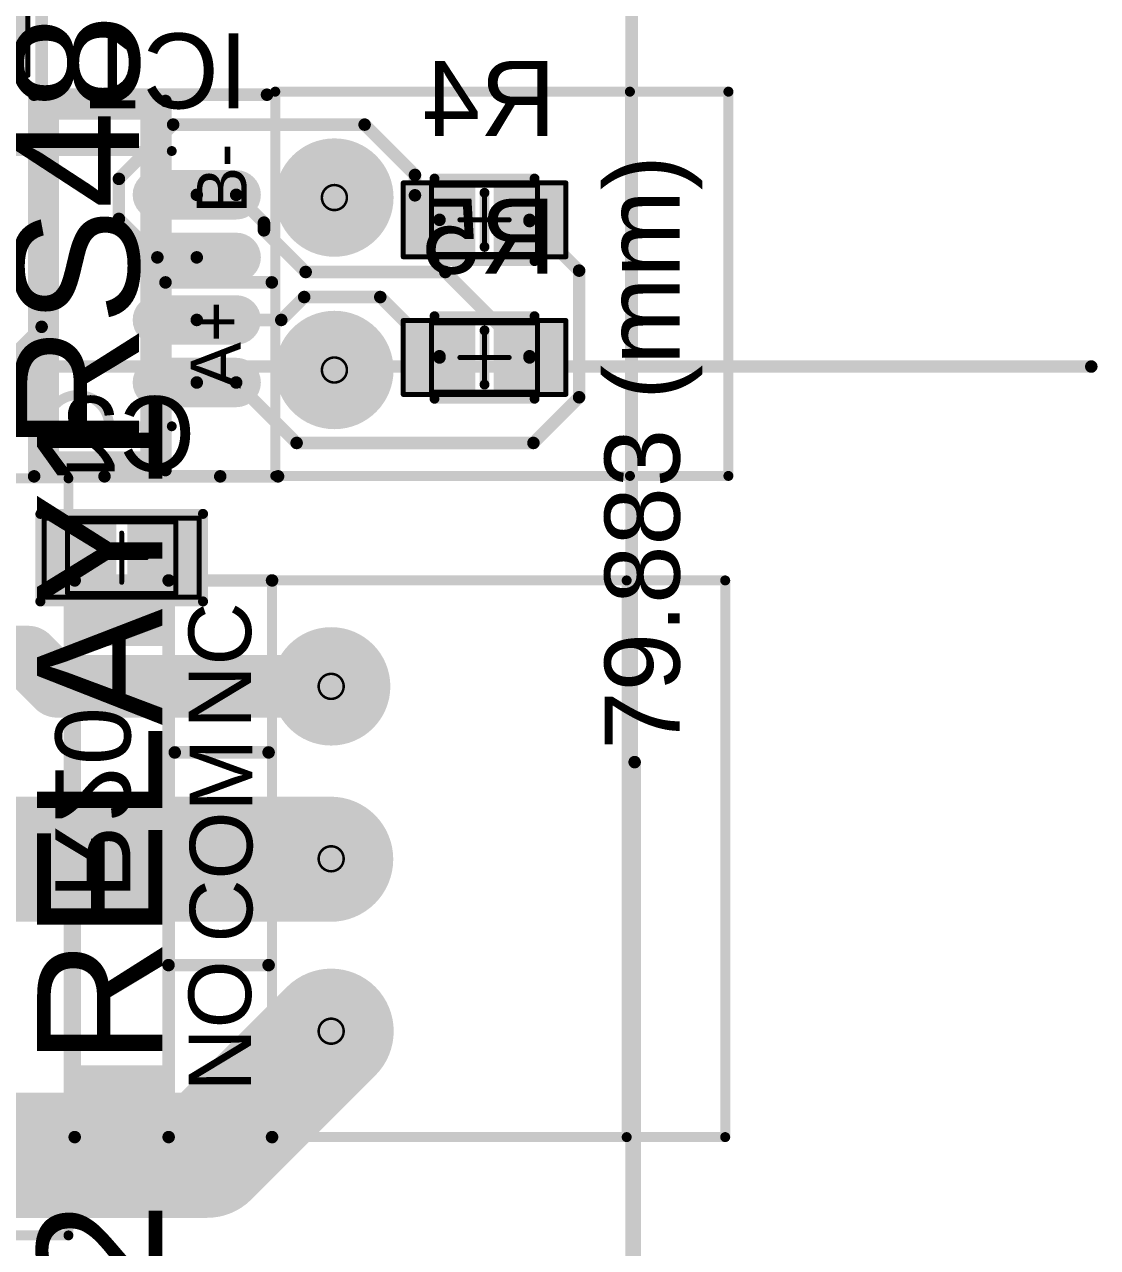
# Model space of a CAD drawing. Header units: millimetres. Extents: x 0.82 to 4.9, y 1.18 to 4.75.
# Drawn here: x 4.042 to 4.9, y 2.249 to 3.226 of the extents above; entities that cross this region are included whole.
import ezdxf

# ---------------------------------------------------------------- set-up
doc = ezdxf.new("R2010")
doc.units = ezdxf.units.MM
doc.header["$MEASUREMENT"] = 0
for name, color, linetype in [('BottomLayer', 5, 'Continuous'), ('BottomOverlay', 54, 'Continuous'), ('BottomPaste', 16, 'Continuous'), ('BottomSolder', 6, 'Continuous'), ('DrillDrawing', 1, 'Continuous'), ('Mechanical1', 6, 'Continuous'), ('Mechanical13', 56, 'Continuous'), ('Mechanical15', 56, 'Continuous'), ('MultiLayer', 9, 'Continuous'), ('PadHoleLayer', 156, 'Continuous'), ('TopLayer', 1, 'Continuous'), ('TopOverlay', 2, 'Continuous'), ('TopSolder', 216, 'Continuous')]:
    doc.layers.add(name, color=color, linetype=linetype)
doc.styles.add('Arial', font='arial.ttf', dxfattribs={"height": 0.2})

# ---------------------------------------------------------------- blocks, each defined once
blk = doc.blocks.new('6_0805_L_B_33')
at = {"layer": 'BottomLayer'}
for points in [[(-0.01139, 0.02559), (-0.01139, -0.02559), (-0.06061, -0.02559), (-0.06061, 0.02559)], [(0.06061, 0.02559), (0.06061, -0.02559), (0.01139, -0.02559), (0.01139, 0.02559)]]:
    blk.add_hatch(color=5, dxfattribs=at).paths.add_polyline_path(points)
at = {"layer": 'BottomPaste'}
for points in [[(-0.01139, 0.02559), (-0.01139, -0.02559), (-0.06061, -0.02559), (-0.06061, 0.02559)], [(0.06061, 0.02559), (0.06061, -0.02559), (0.01139, -0.02559), (0.01139, 0.02559)]]:
    blk.add_hatch(color=16, dxfattribs=at).paths.add_polyline_path(points)
at = {"layer": 'BottomSolder'}
for points in [[(-0.00739, 0.02959), (-0.00739, -0.02959), (-0.06461, -0.02959), (-0.06461, 0.02959)], [(0.06461, 0.02959), (0.06461, -0.02959), (0.00739, -0.02959), (0.00739, 0.02959)]]:
    blk.add_hatch(color=6, dxfattribs=at).paths.add_polyline_path(points)
at = {"layer": 'BottomOverlay', "const_width": 0.00787}
for points in [[(-0.04, 0.033), (0.04, 0.033)], [(0, -0.02165), (0, 0.02165)], [(-0.04, -0.033), (0.04, -0.033)]]:
    blk.add_lwpolyline(points, dxfattribs=at)
at = {"layer": 'BottomOverlay', "const_width": 0.00394}
for points in [[(-0.04197, 0.033, 1), (-0.03803, 0.033, 1)], [(0.03803, 0.033, 1), (0.04197, 0.033, 1)], [(-0.00197, 0.02165, 1), (0.00197, 0.02165, 1)], [(-0.00197, -0.02165, 1), (0.00197, -0.02165, 1)], [(-0.04197, -0.033, 1), (-0.03803, -0.033, 1)], [(0.03803, -0.033, 1), (0.04197, -0.033, 1)]]:
    blk.add_lwpolyline(points, format="xyb", close=True, dxfattribs=at)
at = {"layer": 'Mechanical1', "const_width": 0.00394}
for points in [[(-0.04232, 0.02756), (0.04232, 0.02756)], [(-0.04232, -0.02756), (-0.04232, 0.02756)], [(0.04232, -0.02756), (0.04232, 0.02756)], [(-0.04232, -0.02756), (0.04232, -0.02756)]]:
    blk.add_lwpolyline(points, dxfattribs=at)
at = {"layer": 'Mechanical1', "const_width": 0.00197}
for points in [[(-0.04331, 0.02756, 1), (-0.04134, 0.02756, 1)], [(-0.04331, 0.02756, 1), (-0.04134, 0.02756, 1)], [(0.04134, 0.02756, 1), (0.04331, 0.02756, 1)], [(0.04134, 0.02756, 1), (0.04331, 0.02756, 1)], [(-0.04331, -0.02756, 1), (-0.04134, -0.02756, 1)], [(-0.04331, -0.02756, 1), (-0.04134, -0.02756, 1)], [(0.04134, -0.02756, 1), (0.04331, -0.02756, 1)], [(0.04134, -0.02756, 1), (0.04331, -0.02756, 1)]]:
    blk.add_lwpolyline(points, format="xyb", close=True, dxfattribs=at)
at = {"layer": 'Mechanical15', "const_width": 0.00394}
for points in [[(-0.065, -0.02953), (-0.065, 0.02953)], [(-0.065, 0.02953), (0.065, 0.02953)], [(0.065, -0.02953), (0.065, 0.02953)], [(0, -0.01969), (0, 0.01969)], [(-0.01968, 0), (0.01969, 0)], [(-0.065, -0.02953), (0.065, -0.02953)]]:
    blk.add_lwpolyline(points, dxfattribs=at)
at = {"layer": 'Mechanical15', "const_width": 0.00197}
for points in [[(-0.06598, 0.02953, 1), (-0.06402, 0.02953, 1)], [(-0.06598, 0.02953, 1), (-0.06402, 0.02953, 1)], [(0.06402, 0.02953, 1), (0.06598, 0.02953, 1)], [(0.06402, 0.02953, 1), (0.06598, 0.02953, 1)], [(-0.00098, 0.01969, 1), (0.00098, 0.01969, 1)], [(-0.02067, 0, 1), (-0.0187, 0, 1)], [(0.0187, 0, 1), (0.02067, 0, 1)], [(-0.00098, -0.01969, 1), (0.00098, -0.01969, 1)], [(-0.06598, -0.02953, 1), (-0.06402, -0.02953, 1)], [(-0.06598, -0.02953, 1), (-0.06402, -0.02953, 1)], [(0.06402, -0.02953, 1), (0.06598, -0.02953, 1)], [(0.06402, -0.02953, 1), (0.06598, -0.02953, 1)]]:
    blk.add_lwpolyline(points, format="xyb", close=True, dxfattribs=at)
blk = doc.blocks.new('6_0805_L_B_34')
at = {"layer": 'BottomLayer'}
for points in [[(-0.01139, 0.02559), (-0.01139, -0.02559), (-0.06061, -0.02559), (-0.06061, 0.02559)], [(0.06061, 0.02559), (0.06061, -0.02559), (0.01139, -0.02559), (0.01139, 0.02559)]]:
    blk.add_hatch(color=5, dxfattribs=at).paths.add_polyline_path(points)
at = {"layer": 'BottomPaste'}
for points in [[(-0.01139, 0.02559), (-0.01139, -0.02559), (-0.06061, -0.02559), (-0.06061, 0.02559)], [(0.06061, 0.02559), (0.06061, -0.02559), (0.01139, -0.02559), (0.01139, 0.02559)]]:
    blk.add_hatch(color=16, dxfattribs=at).paths.add_polyline_path(points)
at = {"layer": 'BottomSolder'}
for points in [[(-0.00739, 0.02959), (-0.00739, -0.02959), (-0.06461, -0.02959), (-0.06461, 0.02959)], [(0.06461, 0.02959), (0.06461, -0.02959), (0.00739, -0.02959), (0.00739, 0.02959)]]:
    blk.add_hatch(color=6, dxfattribs=at).paths.add_polyline_path(points)
at = {"layer": 'BottomOverlay', "const_width": 0.00787}
for points in [[(-0.04, 0.033), (0.04, 0.033)], [(0, -0.02165), (0, 0.02165)], [(-0.04, -0.033), (0.04, -0.033)]]:
    blk.add_lwpolyline(points, dxfattribs=at)
at = {"layer": 'BottomOverlay', "const_width": 0.00394}
for points in [[(-0.04197, 0.033, 1), (-0.03803, 0.033, 1)], [(0.03803, 0.033, 1), (0.04197, 0.033, 1)], [(-0.00197, 0.02165, 1), (0.00197, 0.02165, 1)], [(-0.00197, -0.02165, 1), (0.00197, -0.02165, 1)], [(-0.04197, -0.033, 1), (-0.03803, -0.033, 1)], [(0.03803, -0.033, 1), (0.04197, -0.033, 1)]]:
    blk.add_lwpolyline(points, format="xyb", close=True, dxfattribs=at)
at = {"layer": 'Mechanical1', "const_width": 0.00394}
for points in [[(-0.04232, 0.02756), (0.04232, 0.02756)], [(-0.04232, -0.02756), (-0.04232, 0.02756)], [(0.04232, -0.02756), (0.04232, 0.02756)], [(-0.04232, -0.02756), (0.04232, -0.02756)]]:
    blk.add_lwpolyline(points, dxfattribs=at)
at = {"layer": 'Mechanical1', "const_width": 0.00197}
for points in [[(-0.04331, 0.02756, 1), (-0.04134, 0.02756, 1)], [(-0.04331, 0.02756, 1), (-0.04134, 0.02756, 1)], [(0.04134, 0.02756, 1), (0.04331, 0.02756, 1)], [(0.04134, 0.02756, 1), (0.04331, 0.02756, 1)], [(-0.04331, -0.02756, 1), (-0.04134, -0.02756, 1)], [(-0.04331, -0.02756, 1), (-0.04134, -0.02756, 1)], [(0.04134, -0.02756, 1), (0.04331, -0.02756, 1)], [(0.04134, -0.02756, 1), (0.04331, -0.02756, 1)]]:
    blk.add_lwpolyline(points, format="xyb", close=True, dxfattribs=at)
at = {"layer": 'Mechanical15', "const_width": 0.00394}
for points in [[(-0.065, -0.02953), (-0.065, 0.02953)], [(-0.065, 0.02953), (0.065, 0.02953)], [(0.065, -0.02953), (0.065, 0.02953)], [(0, -0.01969), (0, 0.01969)], [(-0.01968, 0), (0.01969, 0)], [(-0.065, -0.02953), (0.065, -0.02953)]]:
    blk.add_lwpolyline(points, dxfattribs=at)
at = {"layer": 'Mechanical15', "const_width": 0.00197}
for points in [[(-0.06598, 0.02953, 1), (-0.06402, 0.02953, 1)], [(-0.06598, 0.02953, 1), (-0.06402, 0.02953, 1)], [(0.06402, 0.02953, 1), (0.06598, 0.02953, 1)], [(0.06402, 0.02953, 1), (0.06598, 0.02953, 1)], [(-0.00098, 0.01969, 1), (0.00098, 0.01969, 1)], [(-0.02067, 0, 1), (-0.0187, 0, 1)], [(0.0187, 0, 1), (0.02067, 0, 1)], [(-0.00098, -0.01969, 1), (0.00098, -0.01969, 1)], [(-0.06598, -0.02953, 1), (-0.06402, -0.02953, 1)], [(-0.06598, -0.02953, 1), (-0.06402, -0.02953, 1)], [(0.06402, -0.02953, 1), (0.06598, -0.02953, 1)], [(0.06402, -0.02953, 1), (0.06598, -0.02953, 1)]]:
    blk.add_lwpolyline(points, format="xyb", close=True, dxfattribs=at)
blk = doc.blocks.new('6_0805_L_B_35')
at = {"layer": 'BottomLayer'}
for points in [[(-0.01139, 0.02559), (-0.01139, -0.02559), (-0.06061, -0.02559), (-0.06061, 0.02559)], [(0.06061, 0.02559), (0.06061, -0.02559), (0.01139, -0.02559), (0.01139, 0.02559)]]:
    blk.add_hatch(color=5, dxfattribs=at).paths.add_polyline_path(points)
at = {"layer": 'BottomPaste'}
for points in [[(-0.01139, 0.02559), (-0.01139, -0.02559), (-0.06061, -0.02559), (-0.06061, 0.02559)], [(0.06061, 0.02559), (0.06061, -0.02559), (0.01139, -0.02559), (0.01139, 0.02559)]]:
    blk.add_hatch(color=16, dxfattribs=at).paths.add_polyline_path(points)
at = {"layer": 'BottomSolder'}
for points in [[(-0.00739, 0.02959), (-0.00739, -0.02959), (-0.06461, -0.02959), (-0.06461, 0.02959)], [(0.06461, 0.02959), (0.06461, -0.02959), (0.00739, -0.02959), (0.00739, 0.02959)]]:
    blk.add_hatch(color=6, dxfattribs=at).paths.add_polyline_path(points)
at = {"layer": 'BottomOverlay', "const_width": 0.00787}
for points in [[(0.04, 0.033), (-0.04, 0.033)], [(0, 0.02165), (0, -0.02165)], [(0.04, -0.033), (-0.04, -0.033)]]:
    blk.add_lwpolyline(points, dxfattribs=at)
at = {"layer": 'BottomOverlay', "const_width": 0.00394}
for points in [[(-0.04197, 0.033, 1), (-0.03803, 0.033, 1)], [(0.03803, 0.033, 1), (0.04197, 0.033, 1)], [(-0.00197, 0.02165, 1), (0.00197, 0.02165, 1)], [(-0.00197, -0.02165, 1), (0.00197, -0.02165, 1)], [(-0.04197, -0.033, 1), (-0.03803, -0.033, 1)], [(0.03803, -0.033, 1), (0.04197, -0.033, 1)]]:
    blk.add_lwpolyline(points, format="xyb", close=True, dxfattribs=at)
at = {"layer": 'Mechanical1', "const_width": 0.00394}
for points in [[(0.04232, 0.02756), (-0.04232, 0.02756)], [(-0.04232, 0.02756), (-0.04232, -0.02756)], [(0.04232, 0.02756), (0.04232, -0.02756)], [(0.04232, -0.02756), (-0.04232, -0.02756)]]:
    blk.add_lwpolyline(points, dxfattribs=at)
at = {"layer": 'Mechanical1', "const_width": 0.00197}
for points in [[(-0.04331, 0.02756, 1), (-0.04134, 0.02756, 1)], [(-0.04331, 0.02756, 1), (-0.04134, 0.02756, 1)], [(0.04134, 0.02756, 1), (0.04331, 0.02756, 1)], [(0.04134, 0.02756, 1), (0.04331, 0.02756, 1)], [(-0.04331, -0.02756, 1), (-0.04134, -0.02756, 1)], [(-0.04331, -0.02756, 1), (-0.04134, -0.02756, 1)], [(0.04134, -0.02756, 1), (0.04331, -0.02756, 1)], [(0.04134, -0.02756, 1), (0.04331, -0.02756, 1)]]:
    blk.add_lwpolyline(points, format="xyb", close=True, dxfattribs=at)
at = {"layer": 'Mechanical15', "const_width": 0.00394}
for points in [[(-0.065, 0.02953), (-0.065, -0.02953)], [(0.065, 0.02953), (-0.065, 0.02953)], [(0.065, 0.02953), (0.065, -0.02953)], [(0, 0.01968), (0, -0.01969)], [(0.01969, 0), (-0.01969, 0)], [(0.065, -0.02953), (-0.065, -0.02953)]]:
    blk.add_lwpolyline(points, dxfattribs=at)
at = {"layer": 'Mechanical15', "const_width": 0.00197}
for points in [[(-0.06598, 0.02953, 1), (-0.06402, 0.02953, 1)], [(-0.06598, 0.02953, 1), (-0.06402, 0.02953, 1)], [(0.06402, 0.02953, 1), (0.06598, 0.02953, 1)], [(0.06402, 0.02953, 1), (0.06598, 0.02953, 1)], [(-0.00098, 0.01968, 1), (0.00098, 0.01968, 1)], [(-0.02067, 0, 1), (-0.0187, 0, 1)], [(0.0187, 0, 1), (0.02067, 0, 1)], [(-0.00098, -0.01969, 1), (0.00098, -0.01969, 1)], [(-0.06598, -0.02953, 1), (-0.06402, -0.02953, 1)], [(-0.06598, -0.02953, 1), (-0.06402, -0.02953, 1)], [(0.06402, -0.02953, 1), (0.06598, -0.02953, 1)], [(0.06402, -0.02953, 1), (0.06598, -0.02953, 1)]]:
    blk.add_lwpolyline(points, format="xyb", close=True, dxfattribs=at)
blk = doc.blocks.new('ECH350R_03P_49')
at = {"layer": 'BottomLayer'}
h = blk.add_hatch(color=5, dxfattribs=at)
edge = h.paths.add_edge_path()
edge.add_arc((0, 0), 0.04331, 0, 360)
h = blk.add_hatch(color=5, dxfattribs=at)
edge = h.paths.add_edge_path()
edge.add_arc((0.1378, 0), 0.04331, 0, 360)
h = blk.add_hatch(color=5, dxfattribs=at)
edge = h.paths.add_edge_path()
edge.add_arc((0.27559, 0), 0.04331, 0, 360)
at = {"layer": 'BottomSolder'}
h = blk.add_hatch(color=6, dxfattribs=at)
edge = h.paths.add_edge_path()
edge.add_arc((0, 0), 0.04731, 0, 360)
h = blk.add_hatch(color=6, dxfattribs=at)
edge = h.paths.add_edge_path()
edge.add_arc((0.1378, 0), 0.04731, 0, 360)
h = blk.add_hatch(color=6, dxfattribs=at)
edge = h.paths.add_edge_path()
edge.add_arc((0.27559, 0), 0.04731, 0, 360)
at = {"layer": 'MultiLayer'}
h = blk.add_hatch(color=9, dxfattribs=at)
edge = h.paths.add_edge_path()
edge.add_arc((0, 0), 0.04331, 0, 360)
h = blk.add_hatch(color=9, dxfattribs=at)
edge = h.paths.add_edge_path()
edge.add_arc((0.1378, 0), 0.04331, 0, 360)
h = blk.add_hatch(color=9, dxfattribs=at)
edge = h.paths.add_edge_path()
edge.add_arc((0.27559, 0), 0.04331, 0, 360)
at = {"layer": 'PadHoleLayer'}
h = blk.add_hatch(color=156, dxfattribs=at)
edge = h.paths.add_edge_path()
edge.add_arc((0, 0), 0.02362, 0, 360)
h = blk.add_hatch(color=156, dxfattribs=at)
edge = h.paths.add_edge_path()
edge.add_arc((0.1378, 0), 0.02362, 0, 360)
h = blk.add_hatch(color=156, dxfattribs=at)
edge = h.paths.add_edge_path()
edge.add_arc((0.27559, 0), 0.02362, 0, 360)
at = {"layer": 'TopLayer'}
h = blk.add_hatch(color=1, dxfattribs=at)
edge = h.paths.add_edge_path()
edge.add_arc((0, 0), 0.04331, 0, 360)
h = blk.add_hatch(color=1, dxfattribs=at)
edge = h.paths.add_edge_path()
edge.add_arc((0.1378, 0), 0.04331, 0, 360)
h = blk.add_hatch(color=1, dxfattribs=at)
edge = h.paths.add_edge_path()
edge.add_arc((0.27559, 0), 0.04331, 0, 360)
at = {"layer": 'TopSolder'}
h = blk.add_hatch(color=216, dxfattribs=at)
edge = h.paths.add_edge_path()
edge.add_arc((0, 0), 0.04731, 0, 360)
h = blk.add_hatch(color=216, dxfattribs=at)
edge = h.paths.add_edge_path()
edge.add_arc((0.1378, 0), 0.04731, 0, 360)
h = blk.add_hatch(color=216, dxfattribs=at)
edge = h.paths.add_edge_path()
edge.add_arc((0.27559, 0), 0.04731, 0, 360)
at = {"layer": 'TopOverlay', "const_width": 0.004}
for points in [[(-0.08665, 0.04725, 1), (-0.08265, 0.04725, 1)], [(-0.08665, 0.04725, 1), (-0.08265, 0.04725, 1)], [(0.35824, 0.04725, 1), (0.36224, 0.04725, 1)], [(0.35824, 0.04725, 1), (0.36224, 0.04725, 1)], [(-0.08665, -0.23622, 1), (-0.08265, -0.23622, 1)], [(0.35824, -0.23622, 1), (0.36224, -0.23622, 1)], [(-0.08665, -0.31496, 1), (-0.08265, -0.31496, 1)], [(-0.08665, -0.31496, 1), (-0.08265, -0.31496, 1)], [(0.35824, -0.31496, 1), (0.36224, -0.31496, 1)], [(0.35824, -0.31496, 1), (0.36224, -0.31496, 1)]]:
    blk.add_lwpolyline(points, format="xyb", close=True, dxfattribs=at)
at = {"layer": 'TopOverlay', "const_width": 0.008}
for points in [[(-0.08465, 0.04725), (0.36024, 0.04725)], [(-0.08465, 0.04725), (-0.08465, -0.31496)], [(0.36024, 0.04725), (0.36024, -0.31496)], [(-0.08465, -0.23622), (0.36024, -0.23622)], [(-0.08465, -0.31496), (0.36024, -0.31496)]]:
    blk.add_lwpolyline(points, dxfattribs=at)
blk = doc.blocks.new('ECH350R_02P_50')
at = {"layer": 'BottomLayer'}
h = blk.add_hatch(color=5, dxfattribs=at)
edge = h.paths.add_edge_path()
edge.add_arc((0, 0), 0.043307, 0, 360)
h = blk.add_hatch(color=5, dxfattribs=at)
edge = h.paths.add_edge_path()
edge.add_arc((0.137796, 0), 0.043307, 0, 360)
at = {"layer": 'BottomSolder'}
h = blk.add_hatch(color=6, dxfattribs=at)
edge = h.paths.add_edge_path()
edge.add_arc((0, 0), 0.047307, 0, 360)
h = blk.add_hatch(color=6, dxfattribs=at)
edge = h.paths.add_edge_path()
edge.add_arc((0.137796, 0), 0.047307, 0, 360)
at = {"layer": 'MultiLayer'}
h = blk.add_hatch(color=9, dxfattribs=at)
edge = h.paths.add_edge_path()
edge.add_arc((0, 0), 0.043307, 0, 360)
h = blk.add_hatch(color=9, dxfattribs=at)
edge = h.paths.add_edge_path()
edge.add_arc((0.137796, 0), 0.043307, 0, 360)
at = {"layer": 'PadHoleLayer'}
h = blk.add_hatch(color=156, dxfattribs=at)
edge = h.paths.add_edge_path()
edge.add_arc((0, 0), 0.023622, 0, 360)
h = blk.add_hatch(color=156, dxfattribs=at)
edge = h.paths.add_edge_path()
edge.add_arc((0.137796, 0), 0.023622, 0, 360)
at = {"layer": 'TopLayer'}
h = blk.add_hatch(color=1, dxfattribs=at)
edge = h.paths.add_edge_path()
edge.add_arc((0, 0), 0.043307, 0, 360)
h = blk.add_hatch(color=1, dxfattribs=at)
edge = h.paths.add_edge_path()
edge.add_arc((0.137796, 0), 0.043307, 0, 360)
at = {"layer": 'TopSolder'}
h = blk.add_hatch(color=216, dxfattribs=at)
edge = h.paths.add_edge_path()
edge.add_arc((0, 0), 0.047307, 0, 360)
h = blk.add_hatch(color=216, dxfattribs=at)
edge = h.paths.add_edge_path()
edge.add_arc((0.137796, 0), 0.047307, 0, 360)
at = {"layer": 'TopOverlay', "const_width": 0.008}
for points in [[(-0.084646, 0.047244), (-0.084646, -0.31496)], [(-0.084646, 0.047244), (0.22244, 0.047244)], [(0.22244, 0.047244), (0.22244, -0.31496)], [(-0.084646, -0.23622), (0.22244, -0.23622)], [(-0.084646, -0.31496), (0.22244, -0.31496)]]:
    blk.add_lwpolyline(points, dxfattribs=at)
at = {"layer": 'TopOverlay', "const_width": 0.004}
for points in [[(-0.086646, 0.047244, 1), (-0.082646, 0.047244, 1)], [(-0.086646, 0.047244, 1), (-0.082646, 0.047244, 1)], [(0.22044, 0.047244, 1), (0.22444, 0.047244, 1)], [(0.22044, 0.047244, 1), (0.22444, 0.047244, 1)], [(-0.086646, -0.23622, 1), (-0.082646, -0.23622, 1)], [(0.22044, -0.23622, 1), (0.22444, -0.23622, 1)], [(-0.086646, -0.31496, 1), (-0.082646, -0.31496, 1)], [(-0.086646, -0.31496, 1), (-0.082646, -0.31496, 1)], [(0.22044, -0.31496, 1), (0.22444, -0.31496, 1)], [(0.22044, -0.31496, 1), (0.22444, -0.31496, 1)]]:
    blk.add_lwpolyline(points, format="xyb", close=True, dxfattribs=at)
blk = doc.blocks.new('MODUL_HRS4_64')
at = {"layer": 'BottomLayer'}
h = blk.add_hatch(color=5, dxfattribs=at)
edge = h.paths.add_edge_path()
edge.add_arc((0.27559, 0.22047), 0.03642, 0, 360)
h = blk.add_hatch(color=5, dxfattribs=at)
edge = h.paths.add_edge_path()
edge.add_arc((-0.20472, 0.22047), 0.03248, 0, 360)
blk.add_hatch(color=5, dxfattribs=at).paths.add_polyline_path([(-0.31791, -0.0502), (-0.31791, 0.0187), (-0.24902, 0.0187), (-0.24902, -0.0502)])
h = blk.add_hatch(color=5, dxfattribs=at)
edge = h.paths.add_edge_path()
edge.add_arc((-0.20472, -0.25197), 0.03248, 0, 360)
h = blk.add_hatch(color=5, dxfattribs=at)
edge = h.paths.add_edge_path()
edge.add_arc((0.27559, -0.25197), 0.03642, 0, 360)
at = {"layer": 'BottomSolder'}
h = blk.add_hatch(color=6, dxfattribs=at)
edge = h.paths.add_edge_path()
edge.add_arc((-0.20472, 0.22047), 0.03648, 0, 360)
h = blk.add_hatch(color=6, dxfattribs=at)
edge = h.paths.add_edge_path()
edge.add_arc((0.27559, 0.22047), 0.04042, 0, 360)
blk.add_hatch(color=6, dxfattribs=at).paths.add_polyline_path([(-0.32191, -0.0542), (-0.32191, 0.0227), (-0.24502, 0.0227), (-0.24502, -0.0542)])
h = blk.add_hatch(color=6, dxfattribs=at)
edge = h.paths.add_edge_path()
edge.add_arc((0.27559, -0.25197), 0.04042, 0, 360)
h = blk.add_hatch(color=6, dxfattribs=at)
edge = h.paths.add_edge_path()
edge.add_arc((-0.20472, -0.25197), 0.03648, 0, 360)
at = {"layer": 'MultiLayer'}
h = blk.add_hatch(color=9, dxfattribs=at)
edge = h.paths.add_edge_path()
edge.add_arc((0.27559, 0.22047), 0.03642, 0, 360)
h = blk.add_hatch(color=9, dxfattribs=at)
edge = h.paths.add_edge_path()
edge.add_arc((-0.20472, 0.22047), 0.03248, 0, 360)
blk.add_hatch(color=9, dxfattribs=at).paths.add_polyline_path([(-0.31791, -0.0502), (-0.31791, 0.0187), (-0.24902, 0.0187), (-0.24902, -0.0502)])
h = blk.add_hatch(color=9, dxfattribs=at)
edge = h.paths.add_edge_path()
edge.add_arc((-0.20472, -0.25197), 0.03248, 0, 360)
h = blk.add_hatch(color=9, dxfattribs=at)
edge = h.paths.add_edge_path()
edge.add_arc((0.27559, -0.25197), 0.03642, 0, 360)
at = {"layer": 'PadHoleLayer'}
h = blk.add_hatch(color=156, dxfattribs=at)
edge = h.paths.add_edge_path()
edge.add_arc((-0.20472, 0.22047), 0.01969, 0, 360)
h = blk.add_hatch(color=156, dxfattribs=at)
edge = h.paths.add_edge_path()
edge.add_arc((0.27559, 0.22047), 0.02362, 0, 360)
h = blk.add_hatch(color=156, dxfattribs=at)
edge = h.paths.add_edge_path()
edge.add_arc((-0.28347, -0.01575), 0.02362, 0, 360)
h = blk.add_hatch(color=156, dxfattribs=at)
edge = h.paths.add_edge_path()
edge.add_arc((-0.20472, -0.25197), 0.01969, 0, 360)
h = blk.add_hatch(color=156, dxfattribs=at)
edge = h.paths.add_edge_path()
edge.add_arc((0.27559, -0.25197), 0.02362, 0, 360)
at = {"layer": 'TopLayer'}
h = blk.add_hatch(color=1, dxfattribs=at)
edge = h.paths.add_edge_path()
edge.add_arc((0.27559, 0.22047), 0.03642, 0, 360)
h = blk.add_hatch(color=1, dxfattribs=at)
edge = h.paths.add_edge_path()
edge.add_arc((-0.20472, 0.22047), 0.03248, 0, 360)
blk.add_hatch(color=1, dxfattribs=at).paths.add_polyline_path([(-0.31791, -0.0502), (-0.31791, 0.0187), (-0.24902, 0.0187), (-0.24902, -0.0502)])
h = blk.add_hatch(color=1, dxfattribs=at)
edge = h.paths.add_edge_path()
edge.add_arc((-0.20472, -0.25197), 0.03248, 0, 360)
h = blk.add_hatch(color=1, dxfattribs=at)
edge = h.paths.add_edge_path()
edge.add_arc((0.27559, -0.25197), 0.03642, 0, 360)
at = {"layer": 'TopSolder'}
h = blk.add_hatch(color=216, dxfattribs=at)
edge = h.paths.add_edge_path()
edge.add_arc((-0.20472, 0.22047), 0.03648, 0, 360)
h = blk.add_hatch(color=216, dxfattribs=at)
edge = h.paths.add_edge_path()
edge.add_arc((0.27559, 0.22047), 0.04042, 0, 360)
blk.add_hatch(color=216, dxfattribs=at).paths.add_polyline_path([(-0.32191, -0.0542), (-0.32191, 0.0227), (-0.24502, 0.0227), (-0.24502, -0.0542)])
h = blk.add_hatch(color=216, dxfattribs=at)
edge = h.paths.add_edge_path()
edge.add_arc((0.27559, -0.25197), 0.04042, 0, 360)
h = blk.add_hatch(color=216, dxfattribs=at)
edge = h.paths.add_edge_path()
edge.add_arc((-0.20472, -0.25197), 0.03648, 0, 360)
at = {"layer": 'TopOverlay', "const_width": 0.00787}
for points in [[(-0.33858, 0.289), (0.41, 0.289)], [(-0.33858, -0.316), (-0.33858, 0.289)], [(0.41, -0.316), (0.41, 0.289)], [(-0.33858, -0.316), (0.41, -0.316)]]:
    blk.add_lwpolyline(points, dxfattribs=at)
at = {"layer": 'TopOverlay', "const_width": 0.00394}
for points in [[(-0.34055, 0.289, 1), (-0.33661, 0.289, 1)], [(-0.34055, 0.289, 1), (-0.33661, 0.289, 1)], [(0.40803, 0.289, 1), (0.41197, 0.289, 1)], [(0.40803, 0.289, 1), (0.41197, 0.289, 1)], [(-0.34055, -0.316, 1), (-0.33661, -0.316, 1)], [(-0.34055, -0.316, 1), (-0.33661, -0.316, 1)], [(0.40803, -0.316, 1), (0.41197, -0.316, 1)], [(0.40803, -0.316, 1), (0.41197, -0.316, 1)]]:
    blk.add_lwpolyline(points, format="xyb", close=True, dxfattribs=at)
blk = doc.blocks.new('SO8_B_72')
at = {"layer": 'BottomLayer'}
h = blk.add_hatch(color=5, dxfattribs=at)
edge = h.paths.add_edge_path()
edge.add_arc((-0.0315, 0.15), 0.01575, 90, 270)
edge.add_line((-0.0315, 0.13425), (0.0315, 0.13425))
edge.add_arc((0.0315, 0.15), 0.01575, 270, 450)
edge.add_line((0.0315, 0.16575), (-0.0315, 0.16575))
h = blk.add_hatch(color=5, dxfattribs=at)
edge = h.paths.add_edge_path()
edge.add_arc((0.1685, 0.15), 0.01575, 90, 270)
edge.add_line((0.1685, 0.13425), (0.2315, 0.13425))
edge.add_arc((0.2315, 0.15), 0.01575, 270, 450)
edge.add_line((0.2315, 0.16575), (0.1685, 0.16575))
h = blk.add_hatch(color=5, dxfattribs=at)
edge = h.paths.add_edge_path()
edge.add_arc((-0.0315, 0.1), 0.01575, 90, 270)
edge.add_line((-0.0315, 0.08425), (0.0315, 0.08425))
edge.add_arc((0.0315, 0.1), 0.01575, 270, 450)
edge.add_line((0.0315, 0.11575), (-0.0315, 0.11575))
h = blk.add_hatch(color=5, dxfattribs=at)
edge = h.paths.add_edge_path()
edge.add_arc((0.1685, 0.1), 0.01575, 90, 270)
edge.add_line((0.1685, 0.08425), (0.2315, 0.08425))
edge.add_arc((0.2315, 0.1), 0.01575, 270, 450)
edge.add_line((0.2315, 0.11575), (0.1685, 0.11575))
h = blk.add_hatch(color=5, dxfattribs=at)
edge = h.paths.add_edge_path()
edge.add_arc((-0.0315, 0.05), 0.01575, 90, 270)
edge.add_line((-0.0315, 0.03425), (0.0315, 0.03425))
edge.add_arc((0.0315, 0.05), 0.01575, 270, 450)
edge.add_line((0.0315, 0.06575), (-0.0315, 0.06575))
h = blk.add_hatch(color=5, dxfattribs=at)
edge = h.paths.add_edge_path()
edge.add_arc((0.1685, 0.05), 0.01575, 90, 270)
edge.add_line((0.1685, 0.03425), (0.2315, 0.03425))
edge.add_arc((0.2315, 0.05), 0.01575, 270, 450)
edge.add_line((0.2315, 0.06575), (0.1685, 0.06575))
blk.add_hatch(color=5, dxfattribs=at).paths.add_polyline_path([(-0.04724, 0.01575), (0.04724, 0.01575), (0.04724, -0.01575), (-0.04724, -0.01575)])
h = blk.add_hatch(color=5, dxfattribs=at)
edge = h.paths.add_edge_path()
edge.add_arc((0.1685, 0), 0.01575, 90, 270)
edge.add_line((0.1685, -0.01575), (0.2315, -0.01575))
edge.add_arc((0.2315, 0), 0.01575, 270, 450)
edge.add_line((0.2315, 0.01575), (0.1685, 0.01575))
at = {"layer": 'BottomPaste'}
h = blk.add_hatch(color=16, dxfattribs=at)
edge = h.paths.add_edge_path()
edge.add_arc((-0.0315, 0.15), 0.01575, 90, 270)
edge.add_line((-0.0315, 0.13425), (0.0315, 0.13425))
edge.add_arc((0.0315, 0.15), 0.01575, 270, 450)
edge.add_line((0.0315, 0.16575), (-0.0315, 0.16575))
h = blk.add_hatch(color=16, dxfattribs=at)
edge = h.paths.add_edge_path()
edge.add_arc((0.1685, 0.15), 0.01575, 90, 270)
edge.add_line((0.1685, 0.13425), (0.2315, 0.13425))
edge.add_arc((0.2315, 0.15), 0.01575, 270, 450)
edge.add_line((0.2315, 0.16575), (0.1685, 0.16575))
h = blk.add_hatch(color=16, dxfattribs=at)
edge = h.paths.add_edge_path()
edge.add_arc((-0.0315, 0.1), 0.01575, 90, 270)
edge.add_line((-0.0315, 0.08425), (0.0315, 0.08425))
edge.add_arc((0.0315, 0.1), 0.01575, 270, 450)
edge.add_line((0.0315, 0.11575), (-0.0315, 0.11575))
h = blk.add_hatch(color=16, dxfattribs=at)
edge = h.paths.add_edge_path()
edge.add_arc((0.1685, 0.1), 0.01575, 90, 270)
edge.add_line((0.1685, 0.08425), (0.2315, 0.08425))
edge.add_arc((0.2315, 0.1), 0.01575, 270, 450)
edge.add_line((0.2315, 0.11575), (0.1685, 0.11575))
h = blk.add_hatch(color=16, dxfattribs=at)
edge = h.paths.add_edge_path()
edge.add_arc((-0.0315, 0.05), 0.01575, 90, 270)
edge.add_line((-0.0315, 0.03425), (0.0315, 0.03425))
edge.add_arc((0.0315, 0.05), 0.01575, 270, 450)
edge.add_line((0.0315, 0.06575), (-0.0315, 0.06575))
h = blk.add_hatch(color=16, dxfattribs=at)
edge = h.paths.add_edge_path()
edge.add_arc((0.1685, 0.05), 0.01575, 90, 270)
edge.add_line((0.1685, 0.03425), (0.2315, 0.03425))
edge.add_arc((0.2315, 0.05), 0.01575, 270, 450)
edge.add_line((0.2315, 0.06575), (0.1685, 0.06575))
blk.add_hatch(color=16, dxfattribs=at).paths.add_polyline_path([(-0.04724, 0.01575), (0.04724, 0.01575), (0.04724, -0.01575), (-0.04724, -0.01575)])
h = blk.add_hatch(color=16, dxfattribs=at)
edge = h.paths.add_edge_path()
edge.add_arc((0.1685, 0), 0.01575, 90, 270)
edge.add_line((0.1685, -0.01575), (0.2315, -0.01575))
edge.add_arc((0.2315, 0), 0.01575, 270, 450)
edge.add_line((0.2315, 0.01575), (0.1685, 0.01575))
at = {"layer": 'BottomSolder'}
h = blk.add_hatch(color=6, dxfattribs=at)
edge = h.paths.add_edge_path()
edge.add_arc((-0.0315, 0.15), 0.01975, 90, 270)
edge.add_line((-0.0315, 0.13025), (0.0315, 0.13025))
edge.add_arc((0.0315, 0.15), 0.01975, 270, 450)
edge.add_line((0.0315, 0.16975), (-0.0315, 0.16975))
h = blk.add_hatch(color=6, dxfattribs=at)
edge = h.paths.add_edge_path()
edge.add_arc((0.1685, 0.15), 0.01975, 90, 270)
edge.add_line((0.1685, 0.13025), (0.2315, 0.13025))
edge.add_arc((0.2315, 0.15), 0.01975, 270, 450)
edge.add_line((0.2315, 0.16975), (0.1685, 0.16975))
h = blk.add_hatch(color=6, dxfattribs=at)
edge = h.paths.add_edge_path()
edge.add_arc((-0.0315, 0.1), 0.01975, 90, 270)
edge.add_line((-0.0315, 0.08025), (0.0315, 0.08025))
edge.add_arc((0.0315, 0.1), 0.01975, 270, 450)
edge.add_line((0.0315, 0.11975), (-0.0315, 0.11975))
h = blk.add_hatch(color=6, dxfattribs=at)
edge = h.paths.add_edge_path()
edge.add_arc((0.1685, 0.1), 0.01975, 90, 270)
edge.add_line((0.1685, 0.08025), (0.2315, 0.08025))
edge.add_arc((0.2315, 0.1), 0.01975, 270, 450)
edge.add_line((0.2315, 0.11975), (0.1685, 0.11975))
h = blk.add_hatch(color=6, dxfattribs=at)
edge = h.paths.add_edge_path()
edge.add_arc((-0.0315, 0.05), 0.01975, 90, 270)
edge.add_line((-0.0315, 0.03025), (0.0315, 0.03025))
edge.add_arc((0.0315, 0.05), 0.01975, 270, 450)
edge.add_line((0.0315, 0.06975), (-0.0315, 0.06975))
h = blk.add_hatch(color=6, dxfattribs=at)
edge = h.paths.add_edge_path()
edge.add_arc((0.1685, 0.05), 0.01975, 90, 270)
edge.add_line((0.1685, 0.03025), (0.2315, 0.03025))
edge.add_arc((0.2315, 0.05), 0.01975, 270, 450)
edge.add_line((0.2315, 0.06975), (0.1685, 0.06975))
blk.add_hatch(color=6, dxfattribs=at).paths.add_polyline_path([(-0.05124, 0.01975), (0.05124, 0.01975), (0.05124, -0.01975), (-0.05124, -0.01975)])
h = blk.add_hatch(color=6, dxfattribs=at)
edge = h.paths.add_edge_path()
edge.add_arc((0.1685, 0), 0.01975, 90, 270)
edge.add_line((0.1685, -0.01975), (0.2315, -0.01975))
edge.add_arc((0.2315, 0), 0.01975, 270, 450)
edge.add_line((0.2315, 0.01975), (0.1685, 0.01975))
at = {"layer": 'BottomOverlay', "const_width": 0.00787}
for points in [[(0.02, 0.185), (0.18, 0.185)], [(0.02, -0.035), (0.08, -0.035)], [(0.13, -0.035), (0.18, -0.035)]]:
    blk.add_lwpolyline(points, dxfattribs=at)
at = {"layer": 'BottomOverlay', "const_width": 0.00394}
for points in [[(0.01803, 0.185, 1), (0.02197, 0.185, 1)], [(0.17803, 0.185, 1), (0.18197, 0.185, 1)], [(0.01803, -0.035, 1), (0.02197, -0.035, 1)], [(0.07803, -0.035, 1), (0.08197, -0.035, 1)], [(0.07803, -0.035, 1), (0.08197, -0.035, 1)], [(0.12803, -0.035, 1), (0.13197, -0.035, 1)], [(0.12803, -0.035, 1), (0.13197, -0.035, 1)], [(0.17803, -0.035, 1), (0.18197, -0.035, 1)]]:
    blk.add_lwpolyline(points, format="xyb", close=True, dxfattribs=at)
at = {"layer": 'BottomOverlay', "const_width": 0.00787}
blk.add_lwpolyline([(0.08, -0.035, -1), (0.13, -0.035)], format="xyb", dxfattribs=at)
blk = doc.blocks.new('C0805_B_85')
at = {"layer": 'BottomLayer'}
for points in [[(-0.00839, 0.02756), (-0.00839, -0.02756), (-0.05761, -0.02756), (-0.05761, 0.02756)], [(0.05761, 0.02756), (0.05761, -0.02756), (0.00839, -0.02756), (0.00839, 0.02756)]]:
    blk.add_hatch(color=5, dxfattribs=at).paths.add_polyline_path(points)
at = {"layer": 'BottomPaste'}
for points in [[(-0.00839, 0.02756), (-0.00839, -0.02756), (-0.05761, -0.02756), (-0.05761, 0.02756)], [(0.05761, 0.02756), (0.05761, -0.02756), (0.00839, -0.02756), (0.00839, 0.02756)]]:
    blk.add_hatch(color=16, dxfattribs=at).paths.add_polyline_path(points)
at = {"layer": 'BottomSolder'}
for points in [[(-0.00439, 0.03156), (-0.00439, -0.03156), (-0.06161, -0.03156), (-0.06161, 0.03156)], [(0.06161, 0.03156), (0.06161, -0.03156), (0.00439, -0.03156), (0.00439, 0.03156)]]:
    blk.add_hatch(color=6, dxfattribs=at).paths.add_polyline_path(points)
at = {"layer": 'BottomOverlay', "const_width": 0.008}
for points in [[(-0.065, -0.035), (-0.065, 0.035)], [(-0.065, 0.035), (0.065, 0.035)], [(0.065, -0.035), (0.065, 0.035)], [(-0.065, -0.035), (0.065, -0.035)]]:
    blk.add_lwpolyline(points, dxfattribs=at)
at = {"layer": 'BottomOverlay', "const_width": 0.004}
for points in [[(-0.067, 0.035, 1), (-0.063, 0.035, 1)], [(-0.067, 0.035, 1), (-0.063, 0.035, 1)], [(0.063, 0.035, 1), (0.067, 0.035, 1)], [(0.063, 0.035, 1), (0.067, 0.035, 1)], [(-0.067, -0.035, 1), (-0.063, -0.035, 1)], [(-0.067, -0.035, 1), (-0.063, -0.035, 1)], [(0.063, -0.035, 1), (0.067, -0.035, 1)], [(0.063, -0.035, 1), (0.067, -0.035, 1)]]:
    blk.add_lwpolyline(points, format="xyb", close=True, dxfattribs=at)
at = {"layer": 'Mechanical1', "const_width": 0.00394}
for points in [[(-0.04331, 0.02854), (0.04331, 0.02854)], [(-0.04331, -0.02854), (-0.04331, 0.02854)], [(0.04331, -0.02854), (0.04331, 0.02854)], [(-0.04331, -0.02854), (0.04331, -0.02854)]]:
    blk.add_lwpolyline(points, dxfattribs=at)
at = {"layer": 'Mechanical1', "const_width": 0.00197}
for points in [[(-0.04429, 0.02854, 1), (-0.04232, 0.02854, 1)], [(-0.04429, 0.02854, 1), (-0.04232, 0.02854, 1)], [(0.04232, 0.02854, 1), (0.04429, 0.02854, 1)], [(0.04232, 0.02854, 1), (0.04429, 0.02854, 1)], [(-0.04429, -0.02854, 1), (-0.04232, -0.02854, 1)], [(-0.04429, -0.02854, 1), (-0.04232, -0.02854, 1)], [(0.04232, -0.02854, 1), (0.04429, -0.02854, 1)], [(0.04232, -0.02854, 1), (0.04429, -0.02854, 1)]]:
    blk.add_lwpolyline(points, format="xyb", close=True, dxfattribs=at)
at = {"layer": 'Mechanical15', "const_width": 0.00394}
for points in [[(-0.062, -0.0315), (-0.062, 0.0315)], [(-0.062, 0.0315), (0.062, 0.0315)], [(0.062, -0.0315), (0.062, 0.0315)], [(0, -0.01969), (0, 0.01968)], [(-0.01968, 0), (0.01969, 0)], [(-0.062, -0.0315), (0.062, -0.0315)]]:
    blk.add_lwpolyline(points, dxfattribs=at)
at = {"layer": 'Mechanical15', "const_width": 0.00197}
for points in [[(-0.06298, 0.0315, 1), (-0.06102, 0.0315, 1)], [(-0.06298, 0.0315, 1), (-0.06102, 0.0315, 1)], [(0.06102, 0.0315, 1), (0.06298, 0.0315, 1)], [(0.06102, 0.0315, 1), (0.06298, 0.0315, 1)], [(-0.00098, 0.01968, 1), (0.00098, 0.01968, 1)], [(-0.02067, 0, 1), (-0.0187, 0, 1)], [(0.0187, 0, 1), (0.02067, 0, 1)], [(-0.00098, -0.01969, 1), (0.00098, -0.01969, 1)], [(-0.06298, -0.0315, 1), (-0.06102, -0.0315, 1)], [(-0.06298, -0.0315, 1), (-0.06102, -0.0315, 1)], [(0.06102, -0.0315, 1), (0.06298, -0.0315, 1)], [(0.06102, -0.0315, 1), (0.06298, -0.0315, 1)]]:
    blk.add_lwpolyline(points, format="xyb", close=True, dxfattribs=at)

msp = doc.modelspace()

# ---------------------------------------------------------------- hatches: boundary and pattern name
at = {"layer": 'TopOverlay'}
for points in [[(4.155, 3.17), (4.05, 3.17), (4.05, 3.15), (4.155, 3.15)], [(4.07, 3.17), (4.05, 3.17), (4.05, 2.875), (4.07, 2.875)], [(4.155, 3.17), (4.135, 3.17), (4.135, 2.87), (4.155, 2.87)], [(4.1525, 2.885), (4.05, 2.885), (4.05, 2.865), (4.1525, 2.865)], [(4.15742, 2.72937), (4.15742, 2.78181), (4.08242, 2.78181), (4.08242, 2.72937)], [(4.15742, 2.33693), (4.15742, 2.39437), (4.08242, 2.39437), (4.08242, 2.33693)]]:
    msp.add_hatch(color=2, dxfattribs=at).paths.add_polyline_path(points)

# ---------------------------------------------------------------- linework, layer by layer
at = {"layer": 'BottomLayer'}
for points, const_width in [([(4.056, 2.9845), (4.056, 3.32641)], 0.01), ([(4.11776, 3.10274), (4.16112, 3.1461)], 0.01), ([(4.16112, 3.1461), (4.31415, 3.1461)], 0.01), ([(4.31415, 3.1461), (4.35439, 3.10586)], 0.01), ([(4.35439, 3.08961), (4.35439, 3.10586)], 0.01), ([(4.11776, 3.07075), (4.11776, 3.10274)], 0.01), ([(4.18, 3.09), (4.2115, 3.09)], 0.01), ([(4.2115, 3.09), (4.23369, 3.0678)], 0.01), ([(4.35439, 3.08961), (4.374, 3.07)], 0.01), ([(4.11776, 3.07075), (4.1485, 3.04)], 0.01), ([(4.23369, 3.06164), (4.23369, 3.0678)], 0.01), ([(4.446, 3.06902), (4.446, 3.07)], 0.01), ([(4.446, 3.06902), (4.48561, 3.02941)], 0.01), ([(4.23369, 3.06164), (4.26703, 3.02831)], 0.01), ([(4.1485, 3.04), (4.18, 3.04)], 0.01), ([(4.26703, 3.02831), (4.37868, 3.02831)], 0.01), ([(4.37868, 3.02831), (4.446, 2.96098)], 0.01), ([(4.48561, 2.9282), (4.48561, 3.02941)], 0.01), ([(4.24754, 2.99), (4.26585, 3.00831)], 0.01), ([(4.26585, 3.00831), (4.32668, 3.00831)], 0.01), ([(4.32668, 3.00831), (4.374, 2.96098)], 0.01), ([(4.18, 2.99), (4.24754, 2.99)], 0.01), ([(4.0115, 2.94), (4.056, 2.9845)], 0.01), ([(4.374, 2.96), (4.374, 2.96098)], 0.01), ([(4.446, 2.96), (4.446, 2.96098)], 0.01), ([(4.18, 2.94), (4.2115, 2.94)], 0.01), ([(4.2115, 2.94), (4.2598, 2.89169)], 0.01), ([(4.4491, 2.89169), (4.48561, 2.9282)], 0.01), ([(4.2598, 2.89169), (4.4491, 2.89169)], 0.01), ([(3.98372, 2.72059), (4.0451, 2.72059)], 0.05), ([(4.0451, 2.72059), (4.06853, 2.69717)], 0.05), ([(4.06853, 2.69717), (4.28742, 2.69717)], 0.05), ([(4.18825, 2.3224), (4.28742, 2.42157)], 0.1), ([(3.94301, 2.3224), (4.18825, 2.3224)], 0.1)]:
    msp.add_lwpolyline(points, dxfattribs=dict(at, const_width=const_width))
for points, const_width in [([(4.15862, 3.1461, 1), (4.16362, 3.1461, 1)], 0.005), ([(4.15862, 3.1461, 1), (4.16362, 3.1461, 1)], 0.005), ([(4.31165, 3.1461, 1), (4.31665, 3.1461, 1)], 0.005), ([(4.31165, 3.1461, 1), (4.31665, 3.1461, 1)], 0.005), ([(4.35189, 3.10586, 1), (4.35689, 3.10586, 1)], 0.005), ([(4.35189, 3.10586, 1), (4.35689, 3.10586, 1)], 0.005), ([(4.11526, 3.10274, 1), (4.12026, 3.10274, 1)], 0.005), ([(4.11526, 3.10274, 1), (4.12026, 3.10274, 1)], 0.005), ([(4.1775, 3.09, 1), (4.1825, 3.09, 1)], 0.005), ([(4.209, 3.09, 1), (4.214, 3.09, 1)], 0.005), ([(4.209, 3.09, 1), (4.214, 3.09, 1)], 0.005), ([(4.35189, 3.08961, 1), (4.35689, 3.08961, 1)], 0.005), ([(4.35189, 3.08961, 1), (4.35689, 3.08961, 1)], 0.005), ([(4.11526, 3.07075, 1), (4.12026, 3.07075, 1)], 0.005), ([(4.11526, 3.07075, 1), (4.12026, 3.07075, 1)], 0.005), ([(4.23119, 3.0678, 1), (4.23619, 3.0678, 1)], 0.005), ([(4.23119, 3.0678, 1), (4.23619, 3.0678, 1)], 0.005), ([(4.3715, 3.07, 1), (4.3765, 3.07, 1)], 0.005), ([(4.4435, 3.07, 1), (4.4485, 3.07, 1)], 0.005), ([(4.4435, 3.06902, 1), (4.4485, 3.06902, 1)], 0.005), ([(4.4435, 3.06902, 1), (4.4485, 3.06902, 1)], 0.005), ([(4.23119, 3.06164, 1), (4.23619, 3.06164, 1)], 0.005), ([(4.23119, 3.06164, 1), (4.23619, 3.06164, 1)], 0.005), ([(4.146, 3.04, 1), (4.151, 3.04, 1)], 0.005), ([(4.146, 3.04, 1), (4.151, 3.04, 1)], 0.005), ([(4.1775, 3.04, 1), (4.1825, 3.04, 1)], 0.005), ([(4.26453, 3.02831, 1), (4.26953, 3.02831, 1)], 0.005), ([(4.26453, 3.02831, 1), (4.26953, 3.02831, 1)], 0.005), ([(4.37618, 3.02831, 1), (4.38118, 3.02831, 1)], 0.005), ([(4.37618, 3.02831, 1), (4.38118, 3.02831, 1)], 0.005), ([(4.48311, 3.02941, 1), (4.48811, 3.02941, 1)], 0.005), ([(4.48311, 3.02941, 1), (4.48811, 3.02941, 1)], 0.005), ([(4.26335, 3.00831, 1), (4.26835, 3.00831, 1)], 0.005), ([(4.26335, 3.00831, 1), (4.26835, 3.00831, 1)], 0.005), ([(4.32418, 3.00831, 1), (4.32918, 3.00831, 1)], 0.005), ([(4.32418, 3.00831, 1), (4.32918, 3.00831, 1)], 0.005), ([(4.1775, 2.99, 1), (4.1825, 2.99, 1)], 0.005), ([(4.24504, 2.99, 1), (4.25004, 2.99, 1)], 0.005), ([(4.24504, 2.99, 1), (4.25004, 2.99, 1)], 0.005), ([(4.0535, 2.9845, 1), (4.0585, 2.9845, 1)], 0.005), ([(4.0535, 2.9845, 1), (4.0585, 2.9845, 1)], 0.005), ([(4.3715, 2.96098, 1), (4.3765, 2.96098, 1)], 0.005), ([(4.3715, 2.96098, 1), (4.3765, 2.96098, 1)], 0.005), ([(4.3715, 2.96, 1), (4.3765, 2.96, 1)], 0.005), ([(4.4435, 2.96098, 1), (4.4485, 2.96098, 1)], 0.005), ([(4.4435, 2.96098, 1), (4.4485, 2.96098, 1)], 0.005), ([(4.4435, 2.96, 1), (4.4485, 2.96, 1)], 0.005), ([(4.1775, 2.94, 1), (4.1825, 2.94, 1)], 0.005), ([(4.209, 2.94, 1), (4.214, 2.94, 1)], 0.005), ([(4.209, 2.94, 1), (4.214, 2.94, 1)], 0.005), ([(4.48311, 2.9282, 1), (4.48811, 2.9282, 1)], 0.005), ([(4.48311, 2.9282, 1), (4.48811, 2.9282, 1)], 0.005), ([(4.2573, 2.89169, 1), (4.2623, 2.89169, 1)], 0.005), ([(4.2573, 2.89169, 1), (4.2623, 2.89169, 1)], 0.005), ([(4.4466, 2.89169, 1), (4.4516, 2.89169, 1)], 0.005), ([(4.4466, 2.89169, 1), (4.4516, 2.89169, 1)], 0.005), ([(4.0326, 2.72059, 1), (4.0576, 2.72059, 1)], 0.025), ([(4.0326, 2.72059, 1), (4.0576, 2.72059, 1)], 0.025), ([(4.05603, 2.69717, 1), (4.08103, 2.69717, 1)], 0.025), ([(4.05603, 2.69717, 1), (4.08103, 2.69717, 1)], 0.025), ([(4.27492, 2.69717, 1), (4.29992, 2.69717, 1)], 0.025), ([(4.26242, 2.42157, 1), (4.31242, 2.42157, 1)], 0.05), ([(4.16325, 2.3224, 1), (4.21325, 2.3224, 1)], 0.05), ([(4.16325, 2.3224, 1), (4.21325, 2.3224, 1)], 0.05)]:
    msp.add_lwpolyline(points, format="xyb", close=True, dxfattribs=dict(at, const_width=const_width))
at = {"layer": 'DrillDrawing'}
for points, const_width in [([(4.3, 3.0878, 1), (4.28, 3.0878, 1)], 0.002), ([(4.2795, 3.0878, 1), (4.2805, 3.0878, 1)], 0.001), ([(4.2995, 3.0878, 1), (4.3005, 3.0878, 1)], 0.001), ([(4.3, 2.95, 1), (4.28, 2.95, 1)], 0.002), ([(4.2795, 2.95, 1), (4.2805, 2.95, 1)], 0.001), ([(4.2995, 2.95, 1), (4.3005, 2.95, 1)], 0.001), ([(4.29742, 2.69717, 1), (4.27742, 2.69717, 1)], 0.002), ([(4.27692, 2.69717, 1), (4.27792, 2.69717, 1)], 0.001), ([(4.29692, 2.69717, 1), (4.29792, 2.69717, 1)], 0.001), ([(4.29742, 2.55937, 1), (4.27742, 2.55937, 1)], 0.002), ([(4.27692, 2.55937, 1), (4.27792, 2.55937, 1)], 0.001), ([(4.29692, 2.55937, 1), (4.29792, 2.55937, 1)], 0.001), ([(4.29742, 2.42157, 1), (4.27742, 2.42157, 1)], 0.002), ([(4.27692, 2.42157, 1), (4.27792, 2.42157, 1)], 0.001), ([(4.29692, 2.42157, 1), (4.29792, 2.42157, 1)], 0.001)]:
    msp.add_lwpolyline(points, format="xyb", close=True, dxfattribs=dict(at, const_width=const_width))
at = {"layer": 'Mechanical13', "const_width": 0.01}
msp.add_lwpolyline([(4.52756, 1.37795), (4.52756, 4.52756)], dxfattribs=at)
at = {"layer": 'Mechanical15', "const_width": 0.01}
msp.add_lwpolyline([(0.825, 2.95276), (4.895, 2.95276)], dxfattribs=at)
at = {"layer": 'Mechanical15', "const_width": 0.005}
msp.add_lwpolyline([(4.8925, 2.95276, 1), (4.8975, 2.95276, 1)], format="xyb", close=True, dxfattribs=at)
at = {"layer": 'TopLayer'}
for points, const_width in [([(4.53, 1.38), (4.53, 2.6366)], 0.01), ([(3.38433, 2.559), (4.28705, 2.559)], 0.1), ([(4.28705, 2.559), (4.28742, 2.55937)], 0.05)]:
    msp.add_lwpolyline(points, dxfattribs=dict(at, const_width=const_width))
for points, const_width in [([(4.5275, 2.6366, 1), (4.5325, 2.6366, 1)], 0.005), ([(4.26205, 2.559, 1), (4.31205, 2.559, 1)], 0.05), ([(4.27455, 2.559, 1), (4.29955, 2.559, 1)], 0.025), ([(4.27492, 2.55937, 1), (4.29992, 2.55937, 1)], 0.025)]:
    msp.add_lwpolyline(points, format="xyb", close=True, dxfattribs=dict(at, const_width=const_width))
at = {"layer": 'TopOverlay', "const_width": 0.01}
for points in [[(4.05, 3.17), (4.23612, 3.17)], [(4.05, 2.865), (4.05, 3.17)], [(4.155, 2.87), (4.155, 3.165)], [(4.155, 3.02), (4.24, 3.02)], [(4.05, 2.865), (4.10625, 2.865)], [(4.10625, 2.865), (4.19875, 2.865)], [(4.19875, 2.865), (4.245, 2.865)], [(4.08242, 2.78181), (4.24017, 2.78181)], [(4.08242, 2.33693), (4.08242, 2.78181)], [(4.15752, 2.33693), (4.15752, 2.78181)], [(4.16242, 2.64437), (4.23742, 2.64437)], [(4.15742, 2.47437), (4.23742, 2.47437)], [(4.08242, 2.33693), (4.24017, 2.33693)]]:
    msp.add_lwpolyline(points, dxfattribs=at)
at = {"layer": 'TopOverlay', "const_width": 0.005}
for points in [[(4.0475, 3.17, 1), (4.0525, 3.17, 1)], [(4.0475, 3.17, 1), (4.0525, 3.17, 1)], [(4.1525, 3.165, 1), (4.1575, 3.165, 1)], [(4.23362, 3.17, 1), (4.23862, 3.17, 1)], [(4.1525, 3.02, 1), (4.1575, 3.02, 1)], [(4.2375, 3.02, 1), (4.2425, 3.02, 1)], [(4.1525, 2.87, 1), (4.1575, 2.87, 1)], [(4.0475, 2.865, 1), (4.0525, 2.865, 1)], [(4.0475, 2.865, 1), (4.0525, 2.865, 1)], [(4.10375, 2.865, 1), (4.10875, 2.865, 1)], [(4.10375, 2.865, 1), (4.10875, 2.865, 1)], [(4.19625, 2.865, 1), (4.20125, 2.865, 1)], [(4.19625, 2.865, 1), (4.20125, 2.865, 1)], [(4.2425, 2.865, 1), (4.2475, 2.865, 1)], [(4.07992, 2.78181, 1), (4.08492, 2.78181, 1)], [(4.07992, 2.78181, 1), (4.08492, 2.78181, 1)], [(4.15502, 2.78181, 1), (4.16002, 2.78181, 1)], [(4.23767, 2.78181, 1), (4.24267, 2.78181, 1)], [(4.15992, 2.64437, 1), (4.16492, 2.64437, 1)], [(4.23492, 2.64437, 1), (4.23992, 2.64437, 1)], [(4.15492, 2.47437, 1), (4.15992, 2.47437, 1)], [(4.23492, 2.47437, 1), (4.23992, 2.47437, 1)], [(4.07992, 2.33693, 1), (4.08492, 2.33693, 1)], [(4.07992, 2.33693, 1), (4.08492, 2.33693, 1)], [(4.15502, 2.33693, 1), (4.16002, 2.33693, 1)], [(4.23767, 2.33693, 1), (4.24267, 2.33693, 1)]]:
    msp.add_lwpolyline(points, format="xyb", close=True, dxfattribs=at)

# ---------------------------------------------------------------- block references
for name, p in [('6_0805_L_B_33', (3.98, 3.215)), ('SO8_B_72', (3.98, 2.94)), ('6_0805_L_B_34', (4.41, 2.96)), ('MODUL_HRS4_64', (3.66742, 2.57437)), ('C0805_B_85', (4.12, 2.8))]:
    msp.add_blockref(name, p)
for name, p, rotation in [('ECH350R_02P_50', (4.29, 2.95), 90), ('6_0805_L_B_35', (4.41, 3.07), 180), ('ECH350R_03P_49', (4.28742, 2.42157), 90)]:
    msp.add_blockref(name, p, dxfattribs=dict(rotation=rotation))

# ---------------------------------------------------------------- texts
at = {"layer": 'BottomOverlay', "style": 'Arial', "text_generation_flag": 2}
for s, p in [('IC1', (4.221, 3.159)), ('R4', (4.467, 3.137)), ('R5', (4.467, 3.027)), ('C2', (4.179, 2.869))]:
    msp.add_text(s, height=0.06, dxfattribs=at).set_placement(p)
msp.add_text('R20', height=0.06, rotation=270, dxfattribs=at).set_placement((4.067, 2.527))
at = {"layer": 'TopLayer', "style": 'Arial'}
msp.add_text('79.883 (mm)', height=0.06, rotation=90, dxfattribs=at).set_placement((4.56599, 2.6466))
at = {"layer": 'TopOverlay', "style": 'Arial'}
for s, height, p in [('RS485', 0.1, (4.1338, 2.885)), ('B-', 0.04, (4.22, 3.075)), ('A+', 0.04, (4.215, 2.935)), ('RELAY1', 0.1, (4.15242, 2.39437)), ('NC', 0.05, (4.22342, 2.66337)), ('COM', 0.05, (4.22442, 2.49237)), ('NO', 0.05, (4.22342, 2.37337)), ('RELAY2', 0.1, (4.15242, 1.74937))]:
    msp.add_text(s, height=height, rotation=90, dxfattribs=at).set_placement(p)

doc.saveas('drawing.dxf')
